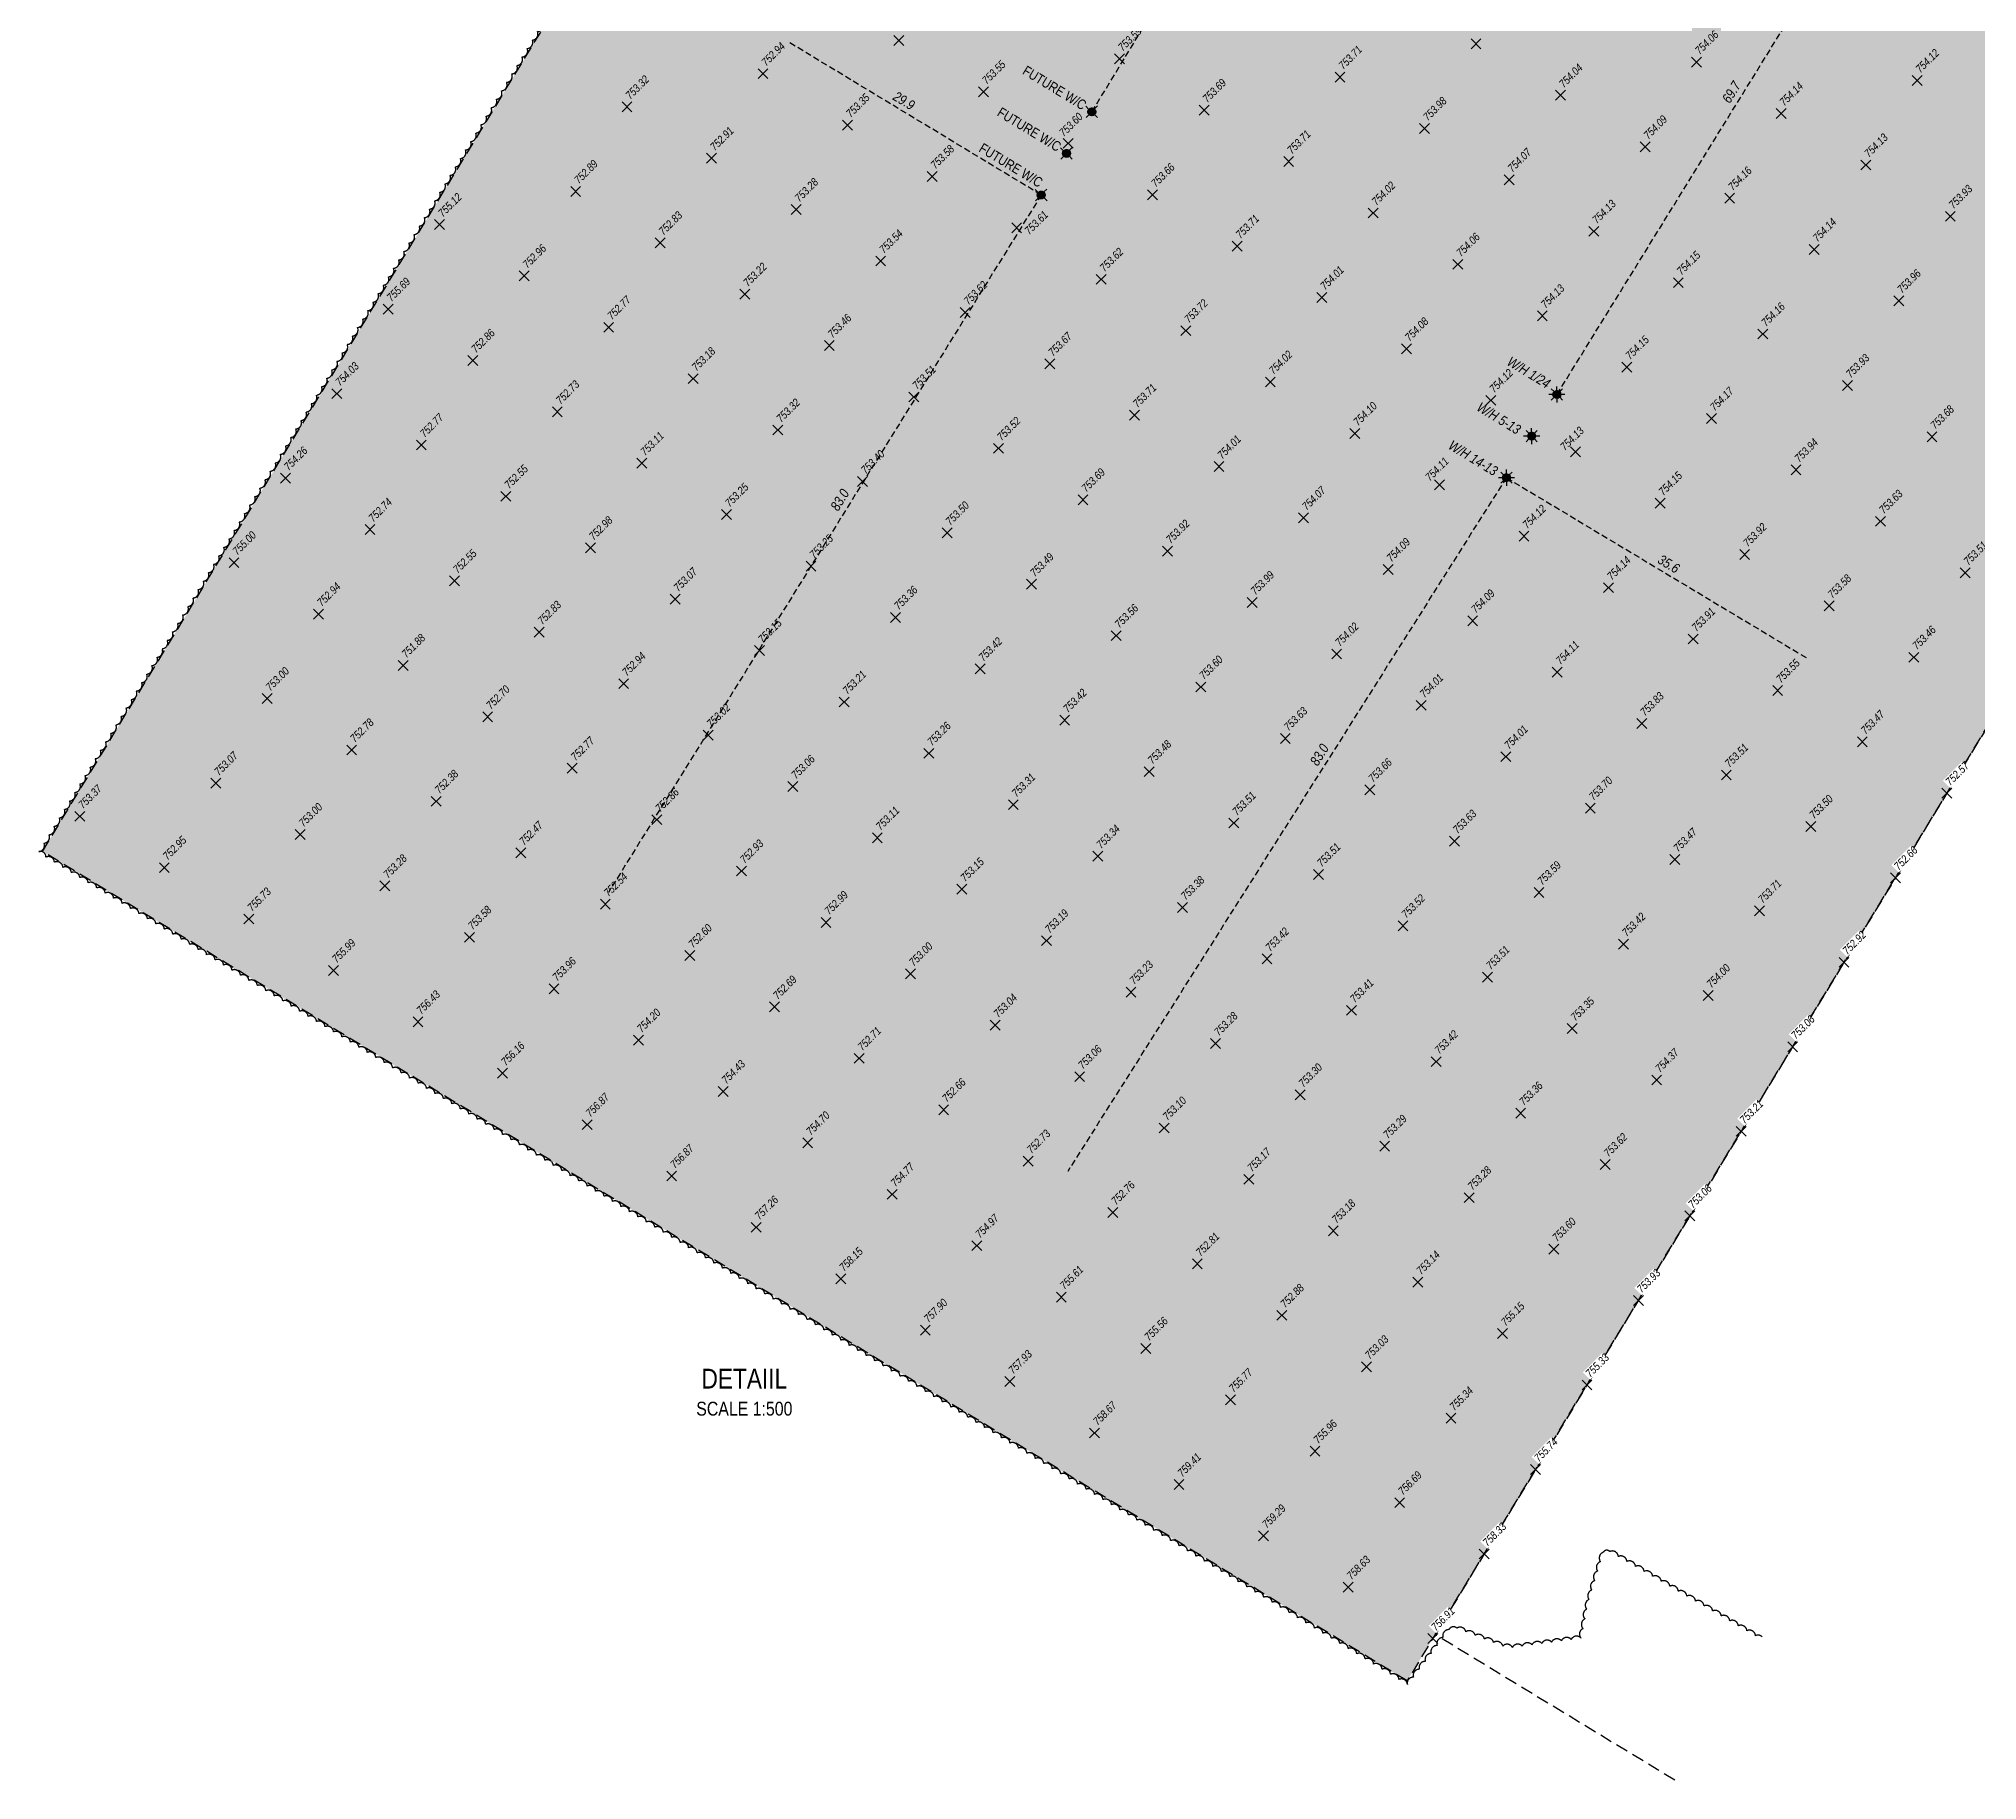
# Model space of a CAD drawing. Extents: x 478203 to 485171, y 6049002 to 6053712.
# Drawn here: x 480664 to 482621, y 6049002 to 6050761 of the extents above; entities that cross this region are included whole.
import ezdxf

# ---------------------------------------------------------------- set-up
doc = ezdxf.new("R2010")
doc.units = 0
doc.header["$LTSCALE"] = 5
doc.header["$PDMODE"] = 3
doc.header["$PDSIZE"] = 5
for name, pattern in [('0', [1, 1, 0]), ('foc-ACCESSROAD', [3.75, 2.5, -1.25]), ('foc-TIELINE', [1.875, 1.25, -0.625])]:
    doc.linetypes.add(name, pattern=pattern)
for name, color, linetype in [('AS-DRILL-T', 8, 'Continuous'), ('AS-ROADS', 254, 'Continuous'), ('C-WS', 13, 'foc-ACCESSROAD'), ('C-WS-S', 8, 'Continuous'), ('DETAIL-T', 7, 'Continuous'), ('L-MON', 1, 'Continuous'), ('P-PROPOSED-H', 21, 'Continuous'), ('T-BUSH', 110, '0'), ('T-TIE', 201, 'foc-TIELINE')]:
    doc.layers.add(name, color=color, linetype=linetype)
for name, color, linetype, lineweight in [('T-ELEVATION', 48, 'Continuous', 18), ('T-ELEVATION-T', 48, 'Continuous', 18), ('T-TIE-T', 201, 'Continuous', 18)]:
    doc.layers.add(name, color=color, linetype=linetype, lineweight=lineweight)
doc.styles.add('80CG', font='ARIALN.TTF', dxfattribs={"height": 10})
doc.styles.add('80L', font='ARIALN.TTF', dxfattribs={"height": 10})
doc.styles.add('80LS', font='ARIALNI.TTF', dxfattribs={"height": 10})

# ---------------------------------------------------------------- blocks, each defined once
blk = doc.blocks.new('WC2')
at = {"layer": 'L-MON'}
h = blk.add_hatch(color=255, dxfattribs=at)
h.dxf.hatch_style = 1
edge = h.paths.add_edge_path()
edge.add_arc((0, 0), 0.9, 0, 360)
at = {"layer": 'L-MON', "color": 8, "flags": 128}
for points in [[(-0.62, 0.5), (-1.23, 1.12)], [(0.52, 0.61), (1.13, 1.21)], [(-1.18, -1.18), (-0.56, -0.57)], [(1.16, -1.18), (0.56, -0.57)]]:
    blk.add_lwpolyline(points, dxfattribs=at)
at = {"layer": 'L-MON', "color": 8}
for radius in [0.8, 0.373]:
    blk.add_circle((0, 0), radius, dxfattribs=at)
blk = doc.blocks.new('GAS')
h = blk.add_hatch(color=255)
h.dxf.hatch_style = 1
edge = h.paths.add_edge_path()
edge.add_arc((0, 0), 0.9, 0, 360)
for p, q in [((-0.81, 0), (-1.62, 0)), ((-0.57, 0.57), (-1.14, 1.14)), ((0, 0.81), (0, 1.62)), ((0.57, 0.57), (1.14, 1.14)), ((1.62, 0), (0.81, 0)), ((-0.57, -0.57), (-1.14, -1.14)), ((0, -0.81), (0, -1.62)), ((1.14, -1.14), (0.57, -0.57))]:
    blk.add_line(p, q)
blk.add_circle((0, 0), 0.8)

msp = doc.modelspace()

# ---------------------------------------------------------------- hatches: boundary and pattern name
at = {"layer": 'AS-ROADS'}
h = msp.add_hatch(color=256, dxfattribs=at)
h.dxf.hatch_style = 1
h.paths.add_polyline_path([(482282.13, 6049646.857), (482207.84, 6049534.777), (482170.64, 6049558.347), (482143.49, 6049567.377), (482129.47, 6049562.397), (482109.43, 6049528.787), (482055.31, 6049435.577), (482035.8, 6049414.097), (482004.67, 6049410.457), (481953.73, 6049437.507), (481958.02, 6049451.997), (481832.54, 6049534.707), (481705.63, 6049614.927), (481572.03, 6049694.577), (481412.62, 6049790.687), (481259.75, 6049885.527), (481094.1, 6049987.957), (481043.06, 6050018.497), (481028.45, 6050035.137), (481016.28, 6050054.567), (481017.37, 6050066.817), (481026.16, 6050081.417), (481061.47, 6050144.197), (481066.01, 6050164.057), (481081.92, 6050198.717), (481097.28, 6050227.657), (481116.91, 6050254.417), (481231.21, 6050444.117), (481459.78, 6050821.767), (481618.25, 6051083.567), (481663.96, 6051165.257), (481653.76, 6051184.887), (481696.88, 6051253.117), (481786.16, 6051398.457), (481834.42, 6051476.857), (481860.3, 6051513.517), (481866.66, 6051549.557), (481850.78, 6051670.433), (482075.303, 6051583.952), (481981.96, 6051489.737), (481948.79, 6051450.477), (481935.02, 6051412.327), (481933.63, 6051379.747), (482033.33, 6051319.477), (482254.08, 6051184.987), (482501.61, 6051032.027), (482860.11, 6050810.517), (482866.61, 6050801.367), (482860.8, 6050785.467), (482838.57, 6050744.077), (482829.63, 6050716.537), (482845.98, 6050698.057), (482873.29, 6050677.797), (482915.26, 6050658.257), (482883.14, 6050585.827), (482835.6, 6050621.667), (482803.15, 6050643.747), (482780.78, 6050642.207), (482764.38, 6050631.297), (482749.21, 6050611.247), (482704.22, 6050542.557), (482618.41, 6050407.327), (482502.9, 6050220.387), (482426.02, 6050092.347), (482326.71, 6049926.897), (482280.27, 6049848.347), (482254.15, 6049814.397), (482255.54, 6049800.037), (482268.6, 6049790.167), (482210.44, 6049698.627), (482210.25, 6049681.867), (482222.04, 6049664.917), (482249.12, 6049650.987)])
at = {"layer": 'P-PROPOSED-H'}
h = msp.add_hatch(color=256, dxfattribs=at)
h.dxf.hatch_style = 1
h.paths.add_polyline_path([(483333.161, 6051219.793), (482045.652, 6049102.06), (480667.412, 6049939.983), (481705.842, 6051648.025), (481736.786, 6051614.797), (482054.555, 6051487.156)])

# ---------------------------------------------------------------- linework, layer by layer
at = {"layer": 'C-WS'}
msp.add_lwpolyline([(483333.161, 6051219.793), (482045.652, 6049102.06), (480667.412, 6049939.983), (481705.842, 6051648.025), (481736.786, 6051614.797), (482054.555, 6051487.156)], close=True, dxfattribs=at)
at = {"layer": 'C-WS', "flags": 128}
msp.add_lwpolyline([(482316.031, 6049001.654), (482074.05, 6049148.77), (483333.161, 6051219.793), (483575.142, 6051072.677)], dxfattribs=at)
at = {"layer": 'T-BUSH', "flags": 128}
msp.add_lwpolyline([(482404.211, 6049146.696, 0.30163847), (482397.54, 6049147.703, 0.52056705), (482388.885, 6049152.701, 0.52056705), (482380.23, 6049157.7, 0.52056705), (482371.575, 6049162.699, 0.52056705), (482362.92, 6049167.698, 0.52056705), (482354.264, 6049172.696, 0.52056705), (482345.609, 6049177.695, 0.52056705), (482336.954, 6049182.694, 0.52056705), (482328.299, 6049187.693, 0.52056705), (482319.644, 6049192.691, 0.52056705), (482310.989, 6049197.69, 0.52056705), (482302.334, 6049202.689, 0.52056705), (482293.679, 6049207.688, 0.52056705), (482285.024, 6049212.686, 0.52056705), (482276.369, 6049217.685, 0.52056705), (482267.714, 6049222.684, 0.52056705), (482259.059, 6049227.683, 0.52056705), (482250.403, 6049232.681, 0.52056705), (482243.971, 6049232.036, 0.52056705), (482241.049, 6049222.477, 0.52056705), (482238.126, 6049212.919, 0.52056705), (482235.204, 6049203.361, 0.52056705), (482232.282, 6049193.803, 0.52056705), (482229.359, 6049184.245, 0.52056705), (482227.161, 6049174.508, 0.52056705), (482225.289, 6049164.69, 0.52056705), (482223.418, 6049154.871, 0.52056705), (482221.309, 6049145.304, 0.52056705), (482211.406, 6049143.954, 0.52056705), (482201.503, 6049142.604, 0.52056705), (482191.599, 6049141.255, 0.52056705), (482181.696, 6049139.905, 0.52056705), (482171.792, 6049138.556, 0.52056705), (482161.889, 6049137.206, 0.52056705), (482151.986, 6049135.857, 0.52056705), (482142.402, 6049137.215, 0.52056705), (482133.086, 6049140.836, 0.52056705), (482123.77, 6049144.456, 0.52056705), (482114.454, 6049148.077, 0.52056705), (482105.138, 6049151.698, 0.52056705), (482095.822, 6049155.318, 0.52056705), (482087.979, 6049153.81, 0.52056705), (482082.005, 6049145.797, 0.52056705), (482076.03, 6049137.785, 0.52056705), (482070.056, 6049129.772, 0.52056705), (482064.081, 6049121.759, 0.52056705), (482058.106, 6049113.747, 0.52056705), (482052.132, 6049105.734, 0.52056705), (482046.042, 6049098.314, 0.52056705), (482037.502, 6049103.506, 0.52056705), (482028.962, 6049108.698, 0.52056705), (482020.421, 6049113.891, 0.52056705), (482011.881, 6049119.083, 0.52056705), (482003.34, 6049124.275, 0.52056705), (481994.8, 6049129.468, 0.52056705), (481986.26, 6049134.66, 0.52056705), (481977.719, 6049139.852, 0.52056705), (481969.179, 6049145.044, 0.52056705), (481960.638, 6049150.237, 0.52056705), (481952.098, 6049155.429, 0.52056705), (481943.558, 6049160.621, 0.52056705), (481935.017, 6049165.813, 0.52056705), (481926.477, 6049171.006, 0.52056705), (481917.936, 6049176.198, 0.52056705), (481909.396, 6049181.39, 0.52056705), (481900.856, 6049186.582, 0.52056705), (481892.315, 6049191.775, 0.52056705), (481883.775, 6049196.967, 0.52056705), (481875.234, 6049202.159, 0.52056705), (481866.694, 6049207.352, 0.52056705), (481858.154, 6049212.544, 0.52056705), (481849.613, 6049217.736, 0.52056705), (481841.073, 6049222.928, 0.52056705), (481832.532, 6049228.121, 0.52056705), (481823.992, 6049233.313, 0.52056705), (481815.452, 6049238.505, 0.52056705), (481806.911, 6049243.697, 0.52056705), (481798.371, 6049248.89, 0.52056705), (481789.83, 6049254.082, 0.52056705), (481781.29, 6049259.274, 0.52056705), (481772.75, 6049264.466, 0.52056705), (481764.209, 6049269.659, 0.52056705), (481755.669, 6049274.851, 0.52056705), (481747.128, 6049280.043, 0.52056705), (481738.588, 6049285.236, 0.52056705), (481730.048, 6049290.428, 0.52056705), (481721.507, 6049295.62, 0.52056705), (481712.967, 6049300.812, 0.52056705), (481704.426, 6049306.005, 0.52056705), (481695.886, 6049311.197, 0.52056705), (481687.346, 6049316.389, 0.52056705), (481678.805, 6049321.581, 0.52056705), (481670.265, 6049326.774, 0.52056705), (481661.724, 6049331.966, 0.52056705), (481653.184, 6049337.158, 0.52056705), (481644.644, 6049342.35, 0.52056705), (481636.103, 6049347.543, 0.52056705), (481627.563, 6049352.735, 0.52056705), (481619.022, 6049357.927, 0.52056705), (481610.482, 6049363.12, 0.52056705), (481601.942, 6049368.312, 0.52056705), (481593.401, 6049373.504, 0.52056705), (481584.861, 6049378.696, 0.52056705), (481576.321, 6049383.889, 0.52056705), (481567.78, 6049389.081, 0.52056705), (481559.24, 6049394.273, 0.52056705), (481550.699, 6049399.465, 0.52056705), (481542.159, 6049404.658, 0.52056705), (481533.619, 6049409.85, 0.52056705), (481525.078, 6049415.042, 0.52056705), (481516.538, 6049420.234, 0.52056705), (481507.997, 6049425.427, 0.52056705), (481499.457, 6049430.619, 0.52056705), (481490.917, 6049435.811, 0.52056705), (481482.376, 6049441.004, 0.52056705), (481473.836, 6049446.196, 0.52056705), (481465.295, 6049451.388, 0.52056705), (481456.755, 6049456.58, 0.52056705), (481448.215, 6049461.773, 0.52056705), (481439.674, 6049466.965, 0.52056705), (481431.134, 6049472.157, 0.52056705), (481422.593, 6049477.349, 0.52056705), (481414.053, 6049482.542, 0.52056705), (481405.513, 6049487.734, 0.52056705), (481396.972, 6049492.926, 0.52056705), (481388.432, 6049498.118, 0.52056705), (481379.891, 6049503.311, 0.52056705), (481371.351, 6049508.503, 0.52056705), (481362.811, 6049513.695, 0.52056705), (481354.27, 6049518.887, 0.52056705), (481345.73, 6049524.08, 0.52056705), (481337.189, 6049529.272, 0.52056705), (481328.649, 6049534.464, 0.52056705), (481320.109, 6049539.657, 0.52056705), (481311.568, 6049544.849, 0.52056705), (481303.028, 6049550.041, 0.52056705), (481294.487, 6049555.233, 0.52056705), (481285.947, 6049560.426, 0.52056705), (481277.407, 6049565.618, 0.52056705), (481268.866, 6049570.81, 0.52056705), (481260.326, 6049576.002, 0.52056705), (481251.785, 6049581.195, 0.52056705), (481243.245, 6049586.387, 0.52056705), (481234.705, 6049591.579, 0.52056705), (481226.164, 6049596.771, 0.52056705), (481217.624, 6049601.964, 0.52056705), (481209.083, 6049607.156, 0.52056705), (481200.543, 6049612.348, 0.52056705), (481192.003, 6049617.541, 0.52056705), (481183.462, 6049622.733, 0.52056705), (481174.922, 6049627.925, 0.52056705), (481166.381, 6049633.117, 0.52056705), (481157.841, 6049638.31, 0.52056705), (481149.301, 6049643.502, 0.52056705), (481140.76, 6049648.694, 0.52056705), (481132.22, 6049653.886, 0.52056705), (481123.679, 6049659.079, 0.52056705), (481115.139, 6049664.271, 0.52056705), (481106.599, 6049669.463, 0.52056705), (481098.058, 6049674.655, 0.52056705), (481089.518, 6049679.848, 0.52056705), (481080.978, 6049685.04, 0.52056705), (481072.437, 6049690.232, 0.52056705), (481063.897, 6049695.425, 0.52056705), (481055.356, 6049700.617, 0.52056705), (481046.816, 6049705.809, 0.52056705), (481038.276, 6049711.001, 0.52056705), (481029.735, 6049716.194, 0.52056705), (481021.195, 6049721.386, 0.52056705), (481012.654, 6049726.578, 0.52056705), (481004.114, 6049731.77, 0.52056705), (480995.574, 6049736.963, 0.52056705), (480987.033, 6049742.155, 0.52056705), (480978.493, 6049747.347, 0.52056705), (480969.952, 6049752.539, 0.52056705), (480961.412, 6049757.732, 0.52056705), (480952.872, 6049762.924, 0.52056705), (480944.331, 6049768.116, 0.52056705), (480935.791, 6049773.309, 0.52056705), (480927.25, 6049778.501, 0.52056705), (480918.71, 6049783.693, 0.52056705), (480910.17, 6049788.885, 0.52056705), (480901.629, 6049794.078, 0.52056705), (480893.089, 6049799.27, 0.52056705), (480884.548, 6049804.462, 0.52056705), (480876.008, 6049809.654, 0.52056705), (480867.468, 6049814.847, 0.52056705), (480858.927, 6049820.039, 0.52056705), (480850.387, 6049825.231, 0.52056705), (480841.846, 6049830.423, 0.52056705), (480833.306, 6049835.616, 0.52056705), (480824.766, 6049840.808, 0.52056705), (480816.225, 6049846, 0.52056705), (480807.685, 6049851.193, 0.52056705), (480799.144, 6049856.385, 0.52056705), (480790.604, 6049861.577, 0.52056705), (480782.064, 6049866.769, 0.52056705), (480773.523, 6049871.962, 0.52056705), (480764.983, 6049877.154, 0.52056705), (480756.442, 6049882.346, 0.52056705), (480747.902, 6049887.538, 0.52056705), (480739.362, 6049892.731, 0.52056705), (480730.821, 6049897.923, 0.52056705), (480722.281, 6049903.115, 0.52056705), (480713.74, 6049908.307, 0.52056705), (480705.2, 6049913.5, 0.52056705), (480696.66, 6049918.692, 0.52056705), (480688.119, 6049923.884, 0.52056705), (480679.579, 6049929.077, 0.52056705), (480671.038, 6049934.269, 0.52056705), (480663.774, 6049939.772, 0.52056705), (480668.967, 6049948.313, 0.52056705), (480674.159, 6049956.853, 0.52056705), (480679.351, 6049965.393, 0.52056705), (480684.543, 6049973.934, 0.52056705), (480689.736, 6049982.474, 0.52056705), (480694.928, 6049991.015, 0.52056705), (480700.12, 6049999.555, 0.52056705), (480705.313, 6050008.095, 0.52056705), (480710.505, 6050016.636, 0.52056705), (480715.697, 6050025.176, 0.52056705), (480720.889, 6050033.717, 0.52056705), (480726.082, 6050042.257, 0.52056705), (480731.274, 6050050.797, 0.52056705), (480736.466, 6050059.338, 0.52056705), (480741.658, 6050067.878, 0.52056705), (480746.851, 6050076.419, 0.52056705), (480752.043, 6050084.959, 0.52056705), (480757.235, 6050093.499, 0.52056705), (480762.427, 6050102.04, 0.52056705), (480767.62, 6050110.58, 0.52056705), (480772.812, 6050119.121, 0.52056705), (480778.004, 6050127.661, 0.52056705), (480783.197, 6050136.201, 0.52056705), (480788.389, 6050144.742, 0.52056705), (480793.581, 6050153.282, 0.52056705), (480798.773, 6050161.823, 0.52056705), (480803.966, 6050170.363, 0.52056705), (480809.158, 6050178.903, 0.52056705), (480814.35, 6050187.444, 0.52056705), (480819.542, 6050195.984, 0.52056705), (480824.735, 6050204.525, 0.52056705), (480829.927, 6050213.065, 0.52056705), (480835.119, 6050221.605, 0.52056705), (480840.311, 6050230.146, 0.52056705), (480845.504, 6050238.686, 0.52056705), (480850.696, 6050247.226, 0.52056705), (480855.888, 6050255.767, 0.52056705), (480861.081, 6050264.307, 0.52056705), (480866.273, 6050272.848, 0.52056705), (480871.465, 6050281.388, 0.52056705), (480876.657, 6050289.928, 0.52056705), (480881.85, 6050298.469, 0.52056705), (480887.042, 6050307.009, 0.52056705), (480892.234, 6050315.55, 0.52056705), (480897.426, 6050324.09, 0.52056705), (480902.619, 6050332.63, 0.52056705), (480907.811, 6050341.171, 0.52056705), (480913.003, 6050349.711, 0.52056705), (480918.195, 6050358.252, 0.52056705), (480923.388, 6050366.792, 0.52056705), (480928.58, 6050375.332, 0.52056705), (480933.772, 6050383.873, 0.52056705), (480938.964, 6050392.413, 0.52056705), (480944.157, 6050400.954, 0.52056705), (480949.349, 6050409.494, 0.52056705), (480954.541, 6050418.034, 0.52056705), (480959.734, 6050426.575, 0.52056705), (480964.926, 6050435.115, 0.52056705), (480970.118, 6050443.656, 0.52056705), (480975.31, 6050452.196, 0.52056705), (480980.503, 6050460.736, 0.52056705), (480985.695, 6050469.277, 0.52056705), (480990.887, 6050477.817, 0.52056705), (480996.079, 6050486.358, 0.52056705), (481001.272, 6050494.898, 0.52056705), (481006.464, 6050503.438, 0.52056705), (481011.656, 6050511.979, 0.52056705), (481016.848, 6050520.519, 0.52056705), (481022.041, 6050529.06, 0.52056705), (481027.233, 6050537.6, 0.52056705), (481032.425, 6050546.14, 0.52056705), (481037.618, 6050554.681, 0.52056705), (481042.81, 6050563.221, 0.52056705), (481048.002, 6050571.762, 0.52056705), (481053.194, 6050580.302, 0.52056705), (481058.387, 6050588.842, 0.52056705), (481063.579, 6050597.383, 0.52056705), (481068.771, 6050605.923, 0.52056705), (481073.963, 6050614.464, 0.52056705), (481079.156, 6050623.004, 0.52056705), (481084.348, 6050631.544, 0.52056705), (481089.54, 6050640.085, 0.52056705), (481094.732, 6050648.625, 0.52056705), (481099.925, 6050657.166, 0.52056705), (481105.117, 6050665.706, 0.52056705), (481110.309, 6050674.246, 0.52056705), (481115.502, 6050682.787, 0.52056705), (481120.694, 6050691.327, 0.52056705), (481125.886, 6050699.868, 0.52056705), (481131.078, 6050708.408, 0.52056705), (481136.271, 6050716.948, 0.52056705), (481141.463, 6050725.489, 0.52056705), (481146.655, 6050734.029, 0.52056705), (481151.847, 6050742.569, 0.52056705), (481157.04, 6050751.11, 0.52056705), (481162.232, 6050759.65, 0.52056705), (481167.424, 6050768.191, 0.52056705), (481172.616, 6050776.731, 0.52056705), (481177.809, 6050785.271, 0.52056705), (481183.001, 6050793.812, 0.52056705), (481188.193, 6050802.352, 0.52056705), (481193.386, 6050810.893, 0.52056705), (481198.578, 6050819.433, 0.52056705), (481203.77, 6050827.973, 0.52056705), (481208.962, 6050836.514, 0.52056705), (481214.155, 6050845.054, 0.52056705), (481219.347, 6050853.595, 0.52056705), (481224.539, 6050862.135, 0.52056705), (481229.731, 6050870.675, 0.52056705), (481234.924, 6050879.216, 0.52056705), (481240.116, 6050887.756, 0.52056705), (481245.308, 6050896.297, 0.52056705), (481250.5, 6050904.837, 0.52056705), (481255.693, 6050913.377, 0.52056705), (481260.885, 6050921.918, 0.52056705), (481266.077, 6050930.458, 0.52056705), (481271.27, 6050938.999, 0.52056705), (481276.462, 6050947.539, 0.52056705), (481281.654, 6050956.079, 0.52056705), (481286.846, 6050964.62, 0.52056705), (481292.039, 6050973.16, 0.52056705), (481297.231, 6050981.701, 0.52056705), (481302.423, 6050990.241, 0.52056705), (481307.615, 6050998.781, 0.52056705), (481312.808, 6051007.322, 0.52056705), (481318, 6051015.862, 0.52056705), (481323.192, 6051024.403, 0.52056705), (481328.384, 6051032.943, 0.52056705), (481333.577, 6051041.483, 0.52056705), (481338.769, 6051050.024, 0.52056705), (481343.961, 6051058.564, 0.52056705), (481349.154, 6051067.105, 0.52056705), (481354.346, 6051075.645, 0.52056705), (481359.538, 6051084.185, 0.52056705), (481364.73, 6051092.726, 0.52056705), (481369.923, 6051101.266, 0.52056705), (481375.115, 6051109.807, 0.52056705), (481380.307, 6051118.347, 0.52056705), (481385.499, 6051126.887, 0.52056705), (481390.692, 6051135.428, 0.52056705), (481395.884, 6051143.968, 0.52056705), (481401.076, 6051152.509, 0.52056705), (481406.268, 6051161.049, 0.52056705), (481411.461, 6051169.589, 0.52056705), (481416.653, 6051178.13, 0.52056705), (481421.845, 6051186.67, 0.52056705), (481427.038, 6051195.21, 0.52056705), (481432.23, 6051203.751, 0.52056705), (481437.422, 6051212.291, 0.52056705), (481442.614, 6051220.832, 0.52056705), (481447.807, 6051229.372, 0.52056705), (481452.999, 6051237.912, 0.52056705), (481458.191, 6051246.453, 0.52056705), (481463.383, 6051254.993, 0.52056705), (481468.576, 6051263.534, 0.52056705), (481473.768, 6051272.074, 0.52056705), (481478.96, 6051280.614, 0.52056705), (481484.152, 6051289.155, 0.52056705), (481489.345, 6051297.695, 0.52056705), (481494.537, 6051306.236, 0.52056705), (481499.729, 6051314.776, 0.52056705), (481504.922, 6051323.316, 0.52056705), (481510.114, 6051331.857, 0.52056705), (481515.306, 6051340.397, 0.52056705), (481520.498, 6051348.938, 0.52056705), (481525.691, 6051357.478, 0.52056705), (481530.883, 6051366.018, 0.52056705), (481536.075, 6051374.559, 0.52056705), (481541.267, 6051383.099, 0.52056705), (481546.46, 6051391.64, 0.52056705), (481551.652, 6051400.18, 0.52056705), (481556.844, 6051408.72, 0.52056705), (481562.036, 6051417.261, 0.52056705), (481567.229, 6051425.801, 0.52056705), (481572.421, 6051434.342, 0.52056705), (481577.613, 6051442.882, 0.52056705), (481582.806, 6051451.422, 0.52056705), (481587.998, 6051459.963, 0.52056705), (481593.19, 6051468.503, 0.52056705), (481598.382, 6051477.044, 0.52056705), (481603.575, 6051485.584, 0.52056705), (481608.767, 6051494.124, 0.52056705), (481613.959, 6051502.665, 0.52056705), (481619.151, 6051511.205, 0.52056705), (481624.344, 6051519.746, 0.52056705), (481629.536, 6051528.286, 0.52056705), (481634.728, 6051536.826, 0.52056705), (481639.92, 6051545.367, 0.52056705), (481645.113, 6051553.907, 0.52056705), (481650.305, 6051562.448, 0.52056705), (481655.497, 6051570.988, 0.52056705), (481660.689, 6051579.528, 0.52056705), (481665.882, 6051588.069, 0.52056705), (481671.074, 6051596.609, 0.52056705), (481676.266, 6051605.15, 0.52056705), (481681.459, 6051613.69, 0.52056705), (481686.651, 6051622.23, 0.52056705), (481691.843, 6051630.771, 0.52056705), (481697.035, 6051639.311, 0.52056705), (481702.228, 6051647.851, 0.52056705), (481705.703, 6051657.184, 0.52056705), (481708.832, 6051666.677, 0.52056705), (481711.96, 6051676.169, 0.52056705), (481715.088, 6051685.662, 0.52056705), (481713.218, 6051694.064, 0.52056705), (481706.42, 6051701.392, 0.52056705), (481699.622, 6051708.719, 0.52056705), (481692.825, 6051716.047, 0.52056705), (481686.027, 6051723.374, 0.52056705), (481679.23, 6051730.702, 0.52056705), (481672.432, 6051738.029, 0.52056705), (481665.635, 6051745.357, 0.52056705), (481658.837, 6051752.684, 0.52056705), (481652.04, 6051760.011, 0.52056705), (481645.242, 6051767.339, 0.52056705), (481638.445, 6051774.666, 0.52056705), (481631.647, 6051781.994, 0.52056705), (481625.367, 6051789.717, 0.15003588), (481625.741, 6051793.278)], format="xyb", dxfattribs=at)
at = {"layer": 'T-ELEVATION'}
for p in [(481532.48, 6050759.187, 7533.9), (482115.28, 6050755.787, 7540), (481755.28, 6050740.787, 7535.9), (482337.98, 6050737.387, 7540.6), (481395.18, 6050725.687, 7529.4), (481977.98, 6050722.287, 7537.1), (482560.78, 6050718.887, 7541.2), (481257.88, 6050692.187, 7533.2), (481617.88, 6050707.287, 7535.5), (482200.68, 6050703.887, 7540.4), (481480.58, 6050673.787, 7533.5), (481840.68, 6050688.787, 7536.9), (482063.38, 6050670.387, 7539.8), (482423.38, 6050685.387, 7541.4), (481703.28, 6050655.387, 7536), (482286.08, 6050651.887, 7540.9), (481343.28, 6050640.287, 7529.1), (481926.08, 6050636.887, 7537.1), (482508.88, 6050633.487, 7541.3), (481565.98, 6050621.887, 7535.8), (482148.78, 6050618.487, 7540.7), (481205.98, 6050606.787, 7528.9), (481788.68, 6050603.387, 7536.6), (482371.48, 6050599.987, 7541.6), (481068.58, 6050573.287, 7551.2), (481428.68, 6050588.387, 7532.8), (482011.48, 6050584.987, 7540.2), (482594.28, 6050581.587, 7539.3), (481291.38, 6050554.887, 7528.3), (481651.38, 6050569.887, 7536.1), (482234.18, 6050566.487, 7541.3), (481514.08, 6050536.487, 7535.4), (481874.08, 6050551.487, 7537.1), (482456.88, 6050548.087, 7541.4), (481153.98, 6050521.387, 7529.6), (481736.78, 6050517.987, 7536.2), (482096.88, 6050533.087, 7540.6), (482319.58, 6050514.587, 7541.5), (481376.78, 6050502.987, 7532.2), (481959.58, 6050499.587, 7540.1), (482542.28, 6050496.187, 7539.6), (481016.68, 6050487.887, 7556.9), (481599.48, 6050484.487, 7536.2), (482182.28, 6050481.087, 7541.3), (481239.38, 6050469.487, 7527.7), (481822.18, 6050466.087, 7537.2), (482404.98, 6050462.687, 7541.6), (481102.08, 6050435.987, 7528.6), (481462.18, 6050451.087, 7534.6), (482044.98, 6050447.687, 7540.8), (481324.78, 6050417.587, 7531.8), (481684.88, 6050432.587, 7536.7), (482267.68, 6050429.187, 7541.5), (480964.78, 6050402.487, 7540.3), (481547.58, 6050399.087, 7535.1), (481907.58, 6050414.187, 7540.2), (482490.38, 6050410.787, 7539.3), (481187.48, 6050384.087, 7527.3), (481770.28, 6050380.687, 7537.1), (482130.38, 6050395.687, 7541.2), (482353.08, 6050377.287, 7541.7), (481410.28, 6050365.687, 7533.2), (481992.98, 6050362.287, 7541), (482575.78, 6050358.887, 7536.8), (481050.18, 6050350.587, 7527.7), (481632.98, 6050347.187, 7535.2), (482215.78, 6050343.787, 7541.3), (481272.88, 6050332.187, 7531.1), (481855.68, 6050328.787, 7540.1), (482438.48, 6050325.387, 7539.4), (480912.88, 6050317.087, 7542.6), (481135.58, 6050298.687, 7525.5), (481495.68, 6050313.687, 7534), (482078.38, 6050310.287, 7541.1), (481358.28, 6050280.287, 7532.5), (481718.38, 6050295.287, 7536.9), (482301.18, 6050291.887, 7541.5), (480998.28, 6050265.187, 7527.4), (481581.08, 6050261.787, 7535), (481941.08, 6050276.887, 7540.7), (482523.88, 6050273.487, 7536.3), (481220.98, 6050246.787, 7529.8), (481803.78, 6050243.387, 7539.2), (482163.78, 6050258.387, 7541.2), (482386.58, 6050239.987, 7539.2), (480860.98, 6050231.687, 7550), (481443.68, 6050228.287, 7532.5), (482026.48, 6050224.887, 7540.9), (482609.28, 6050221.487, 7535.1), (481083.68, 6050213.287, 7525.5), (481666.48, 6050209.887, 7534.9), (482249.18, 6050206.487, 7541.4), (481306.38, 6050194.887, 7530.7), (481889.18, 6050191.487, 7539.9), (482471.98, 6050188.087, 7535.8), (480946.38, 6050179.787, 7529.4), (481169.08, 6050161.387, 7528.3), (481529.08, 6050176.387, 7533.6), (482111.88, 6050172.987, 7540.9), (481391.78, 6050142.887, 7531.5), (481751.88, 6050157.987, 7535.6), (482334.58, 6050154.587, 7539.1), (481031.78, 6050127.887, 7518.8), (481614.48, 6050124.487, 7534.2), (481974.58, 6050139.487, 7540.2), (482557.38, 6050136.087, 7534.6), (481254.48, 6050109.487, 7529.4), (481837.28, 6050106.087, 7536), (482197.28, 6050121.087, 7541.1), (482419.98, 6050102.587, 7535.5), (480894.38, 6050094.387, 7530), (481477.18, 6050090.987, 7532.1), (482059.98, 6050087.587, 7540.1), (481117.18, 6050075.987, 7527), (481699.88, 6050072.587, 7534.2), (482282.68, 6050069.187, 7538.3), (481339.88, 6050057.487, 7530.2), (481922.68, 6050054.087, 7536.3), (482505.48, 6050050.687, 7534.7), (480979.78, 6050042.487, 7527.8), (481562.58, 6050039.087, 7532.6), (482145.38, 6050035.687, 7540.1), (480842.48, 6050008.987, 7530.7), (481202.58, 6050023.987, 7527.7), (481425.28, 6050005.587, 7530.6), (481785.28, 6050020.587, 7534.8), (482368.08, 6050017.187, 7535.1), (481065.18, 6049990.587, 7523.8), (481647.98, 6049987.187, 7533.1), (482008.08, 6050002.187, 7536.6), (482590.88, 6049998.787, 7525.7), (480705.18, 6049975.487, 7533.7), (481287.98, 6049972.087, 7528.6), (481870.68, 6049968.687, 7535.1), (482230.78, 6049983.787, 7537), (480927.88, 6049957.087, 7530), (481510.68, 6049953.687, 7531.1), (482093.48, 6049950.287, 7536.3), (482453.48, 6049965.287, 7535), (481150.58, 6049938.587, 7524.7), (481733.38, 6049935.187, 7533.4), (482316.18, 6049931.787, 7534.7), (480790.58, 6049923.587, 7529.5), (481373.38, 6049920.187, 7529.3), (481956.18, 6049916.787, 7535.1), (482538.88, 6049913.387, 7526.6), (481013.28, 6049905.187, 7532.8), (481596.08, 6049901.787, 7531.5), (482178.88, 6049898.387, 7535.9), (480875.98, 6049871.687, 7557.3), (481235.98, 6049886.687, 7525.4), (481458.78, 6049868.287, 7529.9), (481818.78, 6049883.287, 7533.8), (482401.58, 6049879.887, 7537.1), (481098.68, 6049853.187, 7535.8), (481681.48, 6049849.787, 7531.9), (482041.58, 6049864.887, 7535.2), (481321.38, 6049834.787, 7526), (481904.18, 6049831.387, 7534.2), (482264.28, 6049846.387, 7534.2), (480961.38, 6049819.787, 7559.9), (481544.18, 6049816.387, 7530), (482126.98, 6049812.987, 7535.1), (482486.98, 6049827.987, 7529.2), (481184.08, 6049801.287, 7539.6), (481766.88, 6049797.887, 7532.3), (482349.68, 6049794.487, 7540), (481406.88, 6049782.887, 7526.9), (481989.58, 6049779.487, 7534.1), (481046.78, 6049767.787, 7564.3), (481629.58, 6049764.387, 7530.4), (482212.38, 6049760.987, 7533.5), (481269.48, 6049749.387, 7542), (481492.28, 6049730.987, 7527.1), (481852.28, 6049745.987, 7532.8), (482435.08, 6049742.587, 7530.6), (481132.18, 6049715.887, 7561.6), (481714.98, 6049712.487, 7530.6), (482074.98, 6049727.587, 7534.2), (481354.88, 6049697.487, 7544.3), (481937.68, 6049694.087, 7533), (482297.78, 6049709.087, 7543.7), (481577.68, 6049678.987, 7526.6), (482160.38, 6049675.587, 7533.6), (481217.58, 6049663.987, 7568.7), (481800.38, 6049660.587, 7531), (482383.18, 6049657.187, 7532.1), (481440.28, 6049645.587, 7547), (482023.08, 6049642.187, 7532.9), (481663.08, 6049627.087, 7527.3), (482245.78, 6049623.687, 7536.2), (481302.98, 6049612.087, 7568.7), (481525.68, 6049593.587, 7547.7), (481885.78, 6049608.687, 7531.7), (481748.48, 6049575.187, 7527.6), (482108.48, 6049590.187, 7532.8), (481388.38, 6049560.187, 7572.6), (481971.18, 6049556.687, 7531.8), (482331.18, 6049571.787, 7530.6), (481611.08, 6049541.687, 7549.7), (482193.88, 6049538.287, 7536), (481833.88, 6049523.287, 7528.1), (481473.78, 6049508.187, 7581.5), (482056.58, 6049504.787, 7531.4), (481696.48, 6049489.787, 7556.1), (482279.28, 6049486.387, 7539.3), (481919.28, 6049471.287, 7528.8), (481559.18, 6049456.287, 7579), (481781.88, 6049437.887, 7555.6), (482141.98, 6049452.887, 7551.5), (482004.68, 6049419.387, 7530.3), (481644.58, 6049404.387, 7579.3), (482227.38, 6049400.987, 7553.3), (481867.28, 6049385.887, 7557.7), (482090.08, 6049367.487, 7553.4), (481729.98, 6049352.487, 7586.7), (481952.68, 6049333.987, 7559.6), (481815.38, 6049300.487, 7594.1), (482175.48, 6049315.587, 7557.4), (482038.18, 6049282.087, 7566.9), (481900.78, 6049248.587, 7592.9), (482123.58, 6049230.187, 7583.3), (481986.18, 6049196.687, 7586.3), (482071.58, 6049144.787, 7569.1)]:
    msp.add_point(p, dxfattribs=at)
at = {"layer": 'T-TIE'}
for p, q in [((481727.324, 6050687.189), (482091.098, 6051284.283)), ((482197.041, 6050401.618), (482563.087, 6050994.042)), ((481676.233, 6050603.153), (481420.972, 6050757.647)), ((481676.233, 6050603.153), (481239.005, 6049898.397)), ((482145.949, 6050317.581), (481702.894, 6049616.657)), ((482145.949, 6050317.581), (482451.226, 6050134.341))]:
    msp.add_line(p, q, dxfattribs=at)

# ---------------------------------------------------------------- block references
at = {"layer": 'AS-DRILL-T', "color": 5, "xscale": 4.997449300000001, "yscale": 4.997449300000001, "zscale": 4.997449300000001}
for p in [(482197.041, 6050401.618), (482171.495, 6050359.599), (482145.949, 6050317.581)]:
    msp.add_blockref('GAS', p, dxfattribs=at)
at = {"layer": 'C-WS-S', "color": 6, "xscale": 4.997449300000004, "yscale": 4.997449300000004, "zscale": 4.997449300000004}
for p in [(481727.324, 6050687.189), (481701.778, 6050645.171), (481676.233, 6050603.153)]:
    msp.add_blockref('WC2', p, dxfattribs=at)

# ---------------------------------------------------------------- texts
at = {"layer": 'AS-DRILL-T', "char_height": 9.98969, "attachment_point": 1, "rotation": 328.701842, "style": '80L'}
for s, insert, width in [('\\pi0.53035;FUTURE W/C', (481661.124, 6050734.66), 71.4451), ('\\pi0.53035;FUTURE W/C', (481635.579, 6050692.642), 71.4451), ('\\pi0.53035;FUTURE W/C', (481617.102, 6050656.42), 71.4451), ('\\pi0.76544;{\\fArial Narrow|b0|i1|c0|p34;W/H 1/24}', (482150.229, 6050440.937), 47.64973), ('\\pi0.76544;{\\fArial Narrow|b0|i1|c0|p34;W/H 5-13}', (482119.736, 6050394.876), 48.44019), ('\\pi0.76544;{\\fArial Narrow|b0|i1|c0|p34;W/H 14-13}', (482091.012, 6050356.292), 54.8047)]:
    msp.add_mtext(s, dxfattribs=dict(at, insert=insert, width=width))
at = {"layer": 'DETAIL-T', "color": 3, "insert": (481376.348, 6049393.593), "char_height": 19.9898, "width": 96.53681, "attachment_point": 5, "style": '80CG'}
msp.add_mtext('DETAIIL\\P{\\H0.7x;SCALE 1:500}', dxfattribs=at)
at = {"layer": 'T-ELEVATION-T', "char_height": 8, "width": 25, "attachment_point": 1, "rotation": 44.999991, "style": '80LS', "bg_fill": 1, "box_fill_scale": 1.15, "bg_fill_transparency": 0}
for s, insert, bg_fill_color in [('752.94', (481392.77, 6050738.446), 21), ('753.59', (481752.87, 6050753.546), 254), ('753.71', (481975.57, 6050735.046), 254), ('754.06', (482335.57, 6050750.146), 254), ('753.55', (481615.47, 6050720.046), 254), ('754.04', (482198.27, 6050716.646), 254), ('754.12', (482558.37, 6050731.646), 254), ('753.32', (481255.47, 6050704.946), 21), ('753.69', (481838.27, 6050701.546), 254), ('754.14', (482420.97, 6050698.146), 254), ('753.35', (481478.17, 6050686.546), 254), ('753.98', (482060.97, 6050683.146), 254), ('753.60', (481693.313, 6050667.202), 254), ('754.09', (482283.67, 6050664.646), 254), ('752.91', (481340.87, 6050653.046), 21), ('753.71', (481923.67, 6050649.646), 254), ('754.13', (482506.47, 6050646.246), 254), ('752.89', (481203.57, 6050619.546), 21), ('753.58', (481563.57, 6050634.646), 254), ('754.07', (482146.37, 6050631.246), 254), ('753.28', (481426.27, 6050601.146), 254), ('753.66', (481786.27, 6050616.146), 254), ('754.02', (482009.07, 6050597.746), 254), ('754.16', (482369.07, 6050612.746), 254), ('755.12', (481066.17, 6050586.046), 21), ('754.13', (482231.77, 6050579.246), 254), ('753.93', (482591.87, 6050594.346), 254), ('752.83', (481288.97, 6050567.646), 21), ('753.61', (481658.417, 6050568.166), 254), ('753.71', (481871.67, 6050564.246), 254), ('754.14', (482454.47, 6050560.846), 254), ('753.54', (481511.67, 6050549.246), 254), ('754.06', (482094.47, 6050545.846), 254), ('752.96', (481151.57, 6050534.146), 21), ('753.62', (481734.37, 6050530.746), 254), ('754.15', (482317.17, 6050527.346), 254), ('755.69', (481014.27, 6050500.646), 21), ('753.22', (481374.37, 6050515.746), 254), ('754.01', (481957.17, 6050512.346), 254), ('753.96', (482539.87, 6050508.946), 254), ('752.77', (481236.97, 6050482.246), 21), ('753.62', (481597.07, 6050497.246), 254), ('754.13', (482179.87, 6050493.846), 254), ('753.46', (481459.77, 6050463.846), 254), ('753.72', (481819.77, 6050478.846), 254), ('754.08', (482042.57, 6050460.446), 254), ('754.16', (482402.57, 6050475.446), 254), ('752.86', (481099.67, 6050448.746), 21), ('753.67', (481682.47, 6050445.346), 254), ('754.15', (482265.27, 6050441.946), 254), ('753.18', (481322.37, 6050430.346), 254), ('754.02', (481905.17, 6050426.946), 254), ('753.93', (482487.97, 6050423.546), 254), ('754.03', (480962.37, 6050415.246), 21), ('753.51', (481545.17, 6050411.846), 254), ('754.12', (482127.97, 6050408.446), 254), ('752.73', (481185.07, 6050396.846), 21), ('753.71', (481767.87, 6050393.446), 254), ('754.17', (482350.67, 6050390.046), 254), ('752.77', (481047.77, 6050363.346), 21), ('753.32', (481407.87, 6050378.446), 254), ('754.10', (481990.57, 6050375.046), 254), ('753.68', (482573.37, 6050371.646), 254), ('753.11', (481270.47, 6050344.946), 254), ('753.52', (481630.57, 6050359.946), 254), ('754.13', (482199.495, 6050350.02), 254), ('754.26', (480910.47, 6050329.846), 21), ('753.40', (481493.27, 6050326.446), 254), ('754.01', (481853.27, 6050341.546), 254), ('753.94', (482436.07, 6050338.146), 254), ('752.55', (481133.17, 6050311.446), 21), ('753.69', (481715.97, 6050308.046), 254), ('754.11', (482063.081, 6050319.181), 254), ('754.15', (482298.77, 6050304.646), 254), ('753.25', (481355.87, 6050293.046), 254), ('754.07', (481938.67, 6050289.646), 254), ('753.63', (482521.47, 6050286.246), 254), ('752.74', (480995.87, 6050277.946), 21), ('753.50', (481578.67, 6050274.546), 254), ('754.12', (482161.37, 6050271.146), 254), ('752.98', (481218.57, 6050259.546), 254), ('753.92', (481801.37, 6050256.146), 254), ('753.92', (482384.17, 6050252.746), 254), ('755.00', (480858.57, 6050244.446), 21), ('752.55', (481081.27, 6050226.046), 21), ('753.25', (481441.27, 6050241.046), 254), ('754.09', (482024.07, 6050237.646), 254), ('753.51', (482606.87, 6050234.246), 21), ('753.07', (481303.97, 6050207.646), 254), ('753.49', (481664.07, 6050222.646), 254), ('754.14', (482246.77, 6050219.246), 254), ('752.94', (480943.97, 6050192.546), 21), ('753.36', (481526.67, 6050189.146), 254), ('753.99', (481886.77, 6050204.246), 254), ('753.58', (482469.57, 6050200.846), 254), ('752.83', (481166.67, 6050174.146), 254), ('753.56', (481749.47, 6050170.746), 254), ('754.09', (482109.47, 6050185.746), 254), ('753.91', (482332.17, 6050167.346), 254), ('753.15', (481389.37, 6050155.646), 254), ('754.02', (481972.17, 6050152.246), 254), ('753.46', (482554.97, 6050148.846), 21), ('751.88', (481029.37, 6050140.646), 21), ('753.42', (481612.07, 6050137.246), 254), ('754.11', (482194.87, 6050133.846), 254), ('752.94', (481252.07, 6050122.246), 254), ('753.60', (481834.87, 6050118.846), 254), ('753.55', (482417.57, 6050115.346), 254), ('753.00', (480891.97, 6050107.146), 21), ('752.70', (481114.77, 6050088.746), 254), ('753.21', (481474.77, 6050103.746), 254), ('754.01', (482057.57, 6050100.346), 254), ('753.02', (481337.47, 6050070.246), 254), ('753.42', (481697.47, 6050085.346), 254), ('753.83', (482280.27, 6050081.946), 254), ('752.78', (480977.37, 6050055.246), 21), ('753.26', (481560.17, 6050051.846), 254), ('753.63', (481920.27, 6050066.846), 254), ('753.47', (482503.07, 6050063.446), 21), ('752.77', (481200.17, 6050036.746), 254), ('753.48', (481782.87, 6050033.346), 254), ('754.01', (482142.97, 6050048.446), 254), ('753.51', (482365.67, 6050029.946), 254), ('753.07', (480840.07, 6050021.746), 21), ('753.06', (481422.87, 6050018.346), 254), ('753.66', (482005.67, 6050014.946), 254), ('752.38', (481062.77, 6050003.346), 254), ('753.31', (481645.57, 6049999.946), 254), ('753.70', (482228.37, 6049996.546), 254), ('753.37', (480702.77, 6049988.246), 21), ('752.86', (481285.57, 6049984.846), 254), ('753.51', (481868.27, 6049981.446), 254), ('753.50', (482451.07, 6049978.046), 21), ('753.00', (480925.47, 6049969.846), 21), ('752.47', (481148.17, 6049951.346), 254), ('753.11', (481508.27, 6049966.446), 254), ('753.63', (482091.07, 6049963.046), 254), ('752.95', (480788.17, 6049936.346), 21), ('752.93', (481370.97, 6049932.946), 254), ('753.34', (481730.97, 6049947.946), 254), ('753.47', (482313.77, 6049944.546), 254), ('753.28', (481010.87, 6049917.946), 21), ('753.15', (481593.67, 6049914.546), 254), ('753.51', (481953.77, 6049929.546), 254), ('752.54', (481233.57, 6049899.446), 254), ('753.38', (481816.37, 6049896.046), 254), ('753.59', (482176.47, 6049911.146), 254), ('753.71', (482399.17, 6049892.646), 21), ('755.73', (480873.57, 6049884.446), 21), ('752.99', (481456.37, 6049881.046), 254), ('753.52', (482039.17, 6049877.646), 254), ('753.58', (481096.27, 6049865.946), 21), ('753.19', (481679.07, 6049862.546), 254), ('753.42', (482261.87, 6049859.146), 254), ('752.60', (481318.97, 6049847.546), 254), ('753.42', (481901.77, 6049844.146), 254), ('755.99', (480958.97, 6049832.546), 21), ('753.96', (481181.67, 6049814.046), 21), ('753.00', (481541.77, 6049829.146), 254), ('753.51', (482124.57, 6049825.746), 254), ('752.69', (481404.47, 6049795.646), 254), ('753.23', (481764.47, 6049810.646), 254), ('754.00', (482347.27, 6049807.246), 21), ('756.43', (481044.37, 6049780.546), 21), ('753.04', (481627.17, 6049777.146), 254), ('753.41', (481987.17, 6049792.246), 254), ('754.20', (481267.07, 6049762.146), 21), ('753.28', (481849.87, 6049758.746), 254), ('753.35', (482209.97, 6049773.746), 254), ('752.71', (481489.87, 6049743.746), 254), ('753.42', (482072.57, 6049740.346), 254), ('756.16', (481129.77, 6049728.646), 21), ('753.06', (481712.57, 6049725.246), 254), ('754.37', (482295.37, 6049721.846), 21), ('754.43', (481352.47, 6049710.246), 21), ('753.30', (481935.27, 6049706.846), 254), ('756.87', (481215.17, 6049676.746), 21), ('752.66', (481575.27, 6049691.746), 254), ('753.36', (482157.97, 6049688.346), 254), ('754.70', (481437.87, 6049658.346), 21), ('753.10', (481797.97, 6049673.346), 254), ('752.73', (481660.67, 6049639.846), 254), ('753.29', (482020.67, 6049654.946), 254), ('756.87', (481300.57, 6049624.846), 21), ('753.17', (481883.37, 6049621.446), 254), ('753.62', (482243.37, 6049636.446), 254), ('754.77', (481523.27, 6049606.346), 21), ('753.28', (482106.07, 6049602.946), 254), ('752.76', (481746.07, 6049587.946), 254), ('757.26', (481385.97, 6049572.946), 21), ('753.18', (481968.77, 6049569.446), 254), ('754.97', (481608.67, 6049554.446), 21), ('753.60', (482191.47, 6049551.046), 254), ('758.15', (481471.37, 6049520.946), 21), ('752.81', (481831.47, 6049536.046), 254), ('755.61', (481694.07, 6049502.546), 21), ('753.14', (482054.17, 6049517.546), 254), ('752.88', (481916.87, 6049484.046), 254), ('757.90', (481556.77, 6049469.046), 21), ('755.15', (482139.57, 6049465.646), 21), ('755.56', (481779.47, 6049450.646), 21), ('753.03', (482002.27, 6049432.146), 254), ('757.93', (481642.17, 6049417.146), 21), ('755.77', (481864.87, 6049398.646), 21), ('758.67', (481727.57, 6049365.246), 21), ('755.34', (482087.67, 6049380.246), 21), ('755.96', (481950.27, 6049346.746), 21), ('759.41', (481812.97, 6049313.246), 21), ('756.69', (482035.77, 6049294.846), 21), ('759.29', (481898.37, 6049261.346), 21), ('758.63', (481983.77, 6049209.446), 21)]:
    msp.add_mtext(s, dxfattribs=dict(at, insert=insert, bg_fill_color=bg_fill_color))
at = {"layer": 'T-TIE-T', "char_height": 9.9949, "attachment_point": 1, "style": '80L'}
for s, insert, rotation in [('\\pi0.27155;{\\fArial Narrow|b0|i1|c0|p34;69.7}', (482362.948, 6050699.989), 58.184684), ('\\pi0.38746;{\\fArial Narrow|b0|i1|c0|p34;29.9}', (481530.334, 6050708.668), 328.815873), ('\\pi0.39427;{\\fArial Narrow|b0|i1|c0|p34;83.0}', (481462.395, 6050288.033), 58.184684), ('\\pi0.26814;{\\fArial Narrow|b0|i1|c0|p34;35.6}', (482302.792, 6050240.655), 328.815873), ('\\pi0.39427;{\\fArial Narrow|b0|i1|c0|p34;83.0}', (481946.752, 6050030.523), 58.184684)]:
    msp.add_mtext_dynamic_manual_height_columns(s, width=22.3328, gutter_width=499.745, heights=[0], dxfattribs=dict(at, insert=insert, rotation=rotation))

# ---------------------------------------------------------------- next in the draw order: texts
at = {"layer": 'T-ELEVATION-T', "char_height": 8, "width": 25, "attachment_point": 1, "rotation": 44.999991, "style": '80LS', "bg_fill": 3, "box_fill_scale": 1.15, "bg_fill_color": 256, "bg_fill_true_color": 256, "bg_fill_transparency": 0}
for s, insert in [('752.57', (482588.47, 6050011.546)), ('752.66', (482536.47, 6049926.146)), ('752.92', (482484.57, 6049840.746)), ('753.06', (482432.67, 6049755.346)), ('753.21', (482380.77, 6049669.946)), ('753.06', (482328.77, 6049584.546)), ('753.93', (482276.87, 6049499.146)), ('755.33', (482224.97, 6049413.746)), ('755.74', (482173.07, 6049328.346)), ('758.33', (482121.17, 6049242.946)), ('756.91', (482069.17, 6049157.546))]:
    msp.add_mtext(s, dxfattribs=dict(at, insert=insert))

doc.saveas('drawing.dxf')
